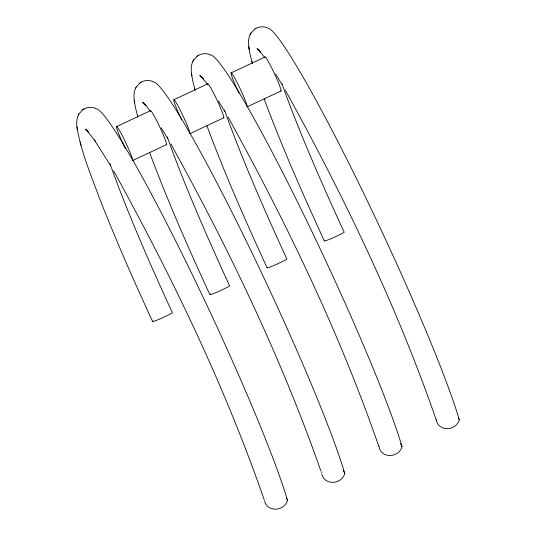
<?xml version="1.0" encoding="UTF-8"?>
<svg xmlns="http://www.w3.org/2000/svg" width="536" height="536" viewBox="0 0 536 536"><rect width="100%" height="100%" fill="white"/><g stroke="black" fill="none" stroke-linecap="round" stroke-linejoin="round"><path stroke-width="0.8" d="M95.663 108.748A230.185 17.768 64.9 0 1 187.332 264.469A230.185 17.768 64.9 0 1 287.497 500.256L287.162 501.415A11.745 10.412 -16.6 0 1 275.243 509.213A11.745 10.412 -16.6 0 1 264.67 501.193M210.179 55.061A230.185 17.768 64.9 0 1 301.848 210.789A230.185 17.768 64.9 0 1 402.013 446.575L401.678 447.734A11.745 10.412 -16.6 0 1 389.036 455.506A11.745 10.412 -16.6 0 1 379.026 446.213M267.893 28.22A230.185 17.768 64.9 0 1 360.259 186.3A230.185 17.768 64.9 0 1 459.272 419.735L458.937 420.894A11.745 10.412 -16.6 0 1 446.294 428.659A11.745 10.412 -16.6 0 1 436.291 419.373M78.491 114.717C76.326 118.952 76.487 123.923 77.144 128.506M135.749 87.877C133.585 92.112 133.745 97.083 134.409 101.666M193.014 61.037C190.843 65.271 191.004 70.243 191.667 74.826M250.272 34.197C248.101 38.431 248.269 43.396 248.925 47.985M78.953 113.887L82.866 109.659M136.211 87.046L140.124 82.819M193.469 60.206L197.382 55.979M250.727 33.366L254.64 29.138M78.243 115.173L79.201 113.431M135.501 88.333L136.459 86.591M192.766 61.493L193.717 59.751M250.024 34.652L250.975 32.91M83.75 109.103C87.234 107.006 91.676 106.825 95.442 108.279M141.008 82.263C144.492 80.166 148.934 79.978 152.7 81.432M198.266 55.422C201.75 53.325 206.193 53.138 209.958 54.592M255.525 28.582C259.009 26.478 263.457 26.298 267.216 27.751M82.504 109.893L84.105 108.875M139.762 83.053L141.363 82.035M197.027 56.206L198.621 55.195M254.285 29.366L255.886 28.354M116.54 126.603L150.475 110.697M173.798 99.763L207.734 83.857M231.063 72.923L264.992 57.017M132.6 160.545L166.529 144.64M189.858 133.705L223.787 117.799M247.116 106.865L281.045 90.959M258.486 49.56L259.009 49.774L257.039 48.669L260.429 51.905L258.593 49.888L264.543 57.252M201.228 76.4L201.75 76.615L199.781 75.509L203.171 78.745L201.335 76.728L207.285 84.098M143.97 103.24L144.492 103.455L142.516 102.349L145.913 105.585L150.026 110.939M86.711 130.081L87.234 130.295L85.258 129.196L88.654 132.425L86.812 130.416L95.113 141.055L94.343 139.956L110.235 165.081M275.692 74.102L282.016 84.561M218.433 100.949L224.758 111.401M161.175 127.789L167.5 138.241M285.387 90.316C343.683 196.035 396.56 305.446 436.11 419.634M228.128 117.156C286.425 222.875 339.301 332.286 378.852 446.475M170.87 143.996C228.852 248.959 281.159 357.68 320.863 470.936M113.612 170.837C171.902 276.556 224.785 385.974 264.328 500.162M458.508 418.261L459.278 419.742M400.486 443.62L402.02 446.582M343.221 470.461L344.762 473.429L344.42 474.574A11.745 10.412 -16.6 0 1 332.501 482.373A11.745 10.412 -16.6 0 1 321.928 474.353M286.351 498.045L287.497 500.269M324.347 240.892C302.847 194.2 282.077 147.119 264.154 98.919M267.089 267.732C245.589 221.04 224.812 173.959 206.896 125.759M152.572 321.412C133.94 281.072 116.017 240.383 99.796 199.003C91.127 175.446 81.043 151.996 76.956 127.092M149.631 152.599C167.554 200.799 188.33 247.88 209.831 294.572A11.745 0.831 -24.8 0 0 217.047 292.14A11.745 0.831 -24.8 0 0 229.026 286.318L229.683 285.936L227.545 281.306A216.142 16.69 64.9 0 1 167.279 136.814M248.738 46.565L249.957 53.875L252.423 63.563M191.473 73.405L192.699 80.715L195.164 90.403M134.214 100.252L135.441 107.555L137.899 117.243M251.826 61.419L252.181 62.719M194.568 88.259L194.923 89.559M137.31 115.106L137.658 116.399M80.045 141.946L80.4 143.239M80.641 144.084L80.99 145.37M248.918 47.885L249.106 49.299M191.654 74.732L191.848 76.139M134.395 101.572L134.59 102.979M77.137 128.412L77.325 129.819M125.31 148.459A18.794 1.454 64.9 0 1 124.741 147.306M124.459 146.723A18.794 1.454 64.9 0 1 116.486 126.844A18.794 1.454 64.9 0 1 124.68 140.425A18.794 1.454 64.9 0 1 132.653 160.311M150.449 111.354A18.794 1.454 64.9 0 1 159.453 126.288A18.794 1.454 64.9 0 1 166.153 144.559M282.043 83.837A216.142 16.69 64.9 0 0 342.062 227.626L344.199 232.256L343.549 232.637A11.745 0.831 -24.8 0 1 330.323 238.982A11.745 0.831 -24.8 0 1 324.722 240.49M224.537 109.974A216.142 16.69 64.9 0 0 284.804 254.466L286.941 259.096L286.291 259.478A11.745 0.831 -24.8 0 1 273.675 265.568A11.745 0.831 -24.8 0 1 267.196 267.571M238.982 93.043A18.794 1.454 64.9 0 1 231.003 73.157A18.794 1.454 64.9 0 1 239.197 86.745A18.794 1.454 64.9 0 1 247.17 106.624M264.972 57.674A18.794 1.454 64.9 0 1 273.97 72.601A18.794 1.454 64.9 0 1 280.676 90.872M321.768 473.053A11.745 10.412 -16.6 0 1 321.788 471.734M152.921 81.907A230.185 17.768 64.9 0 1 244.59 237.629A230.185 17.768 64.9 0 1 344.755 473.415M210.206 294.17A11.745 0.831 -24.8 0 1 210.641 293.862M110.021 163.654A216.142 16.69 64.9 0 0 170.281 308.146L172.425 312.776L171.768 313.165A11.745 0.831 -24.8 0 1 158.549 319.51A11.745 0.831 -24.8 0 1 152.948 321.017M181.724 119.883A18.794 1.454 64.9 0 1 173.744 99.998A18.794 1.454 64.9 0 1 181.939 113.585A18.794 1.454 64.9 0 1 189.911 133.471M207.707 84.514A18.794 1.454 64.9 0 1 216.712 99.448A18.794 1.454 64.9 0 1 223.412 117.719M145.913 105.585L144.077 103.569L145.872 105.612"/></g></svg>
